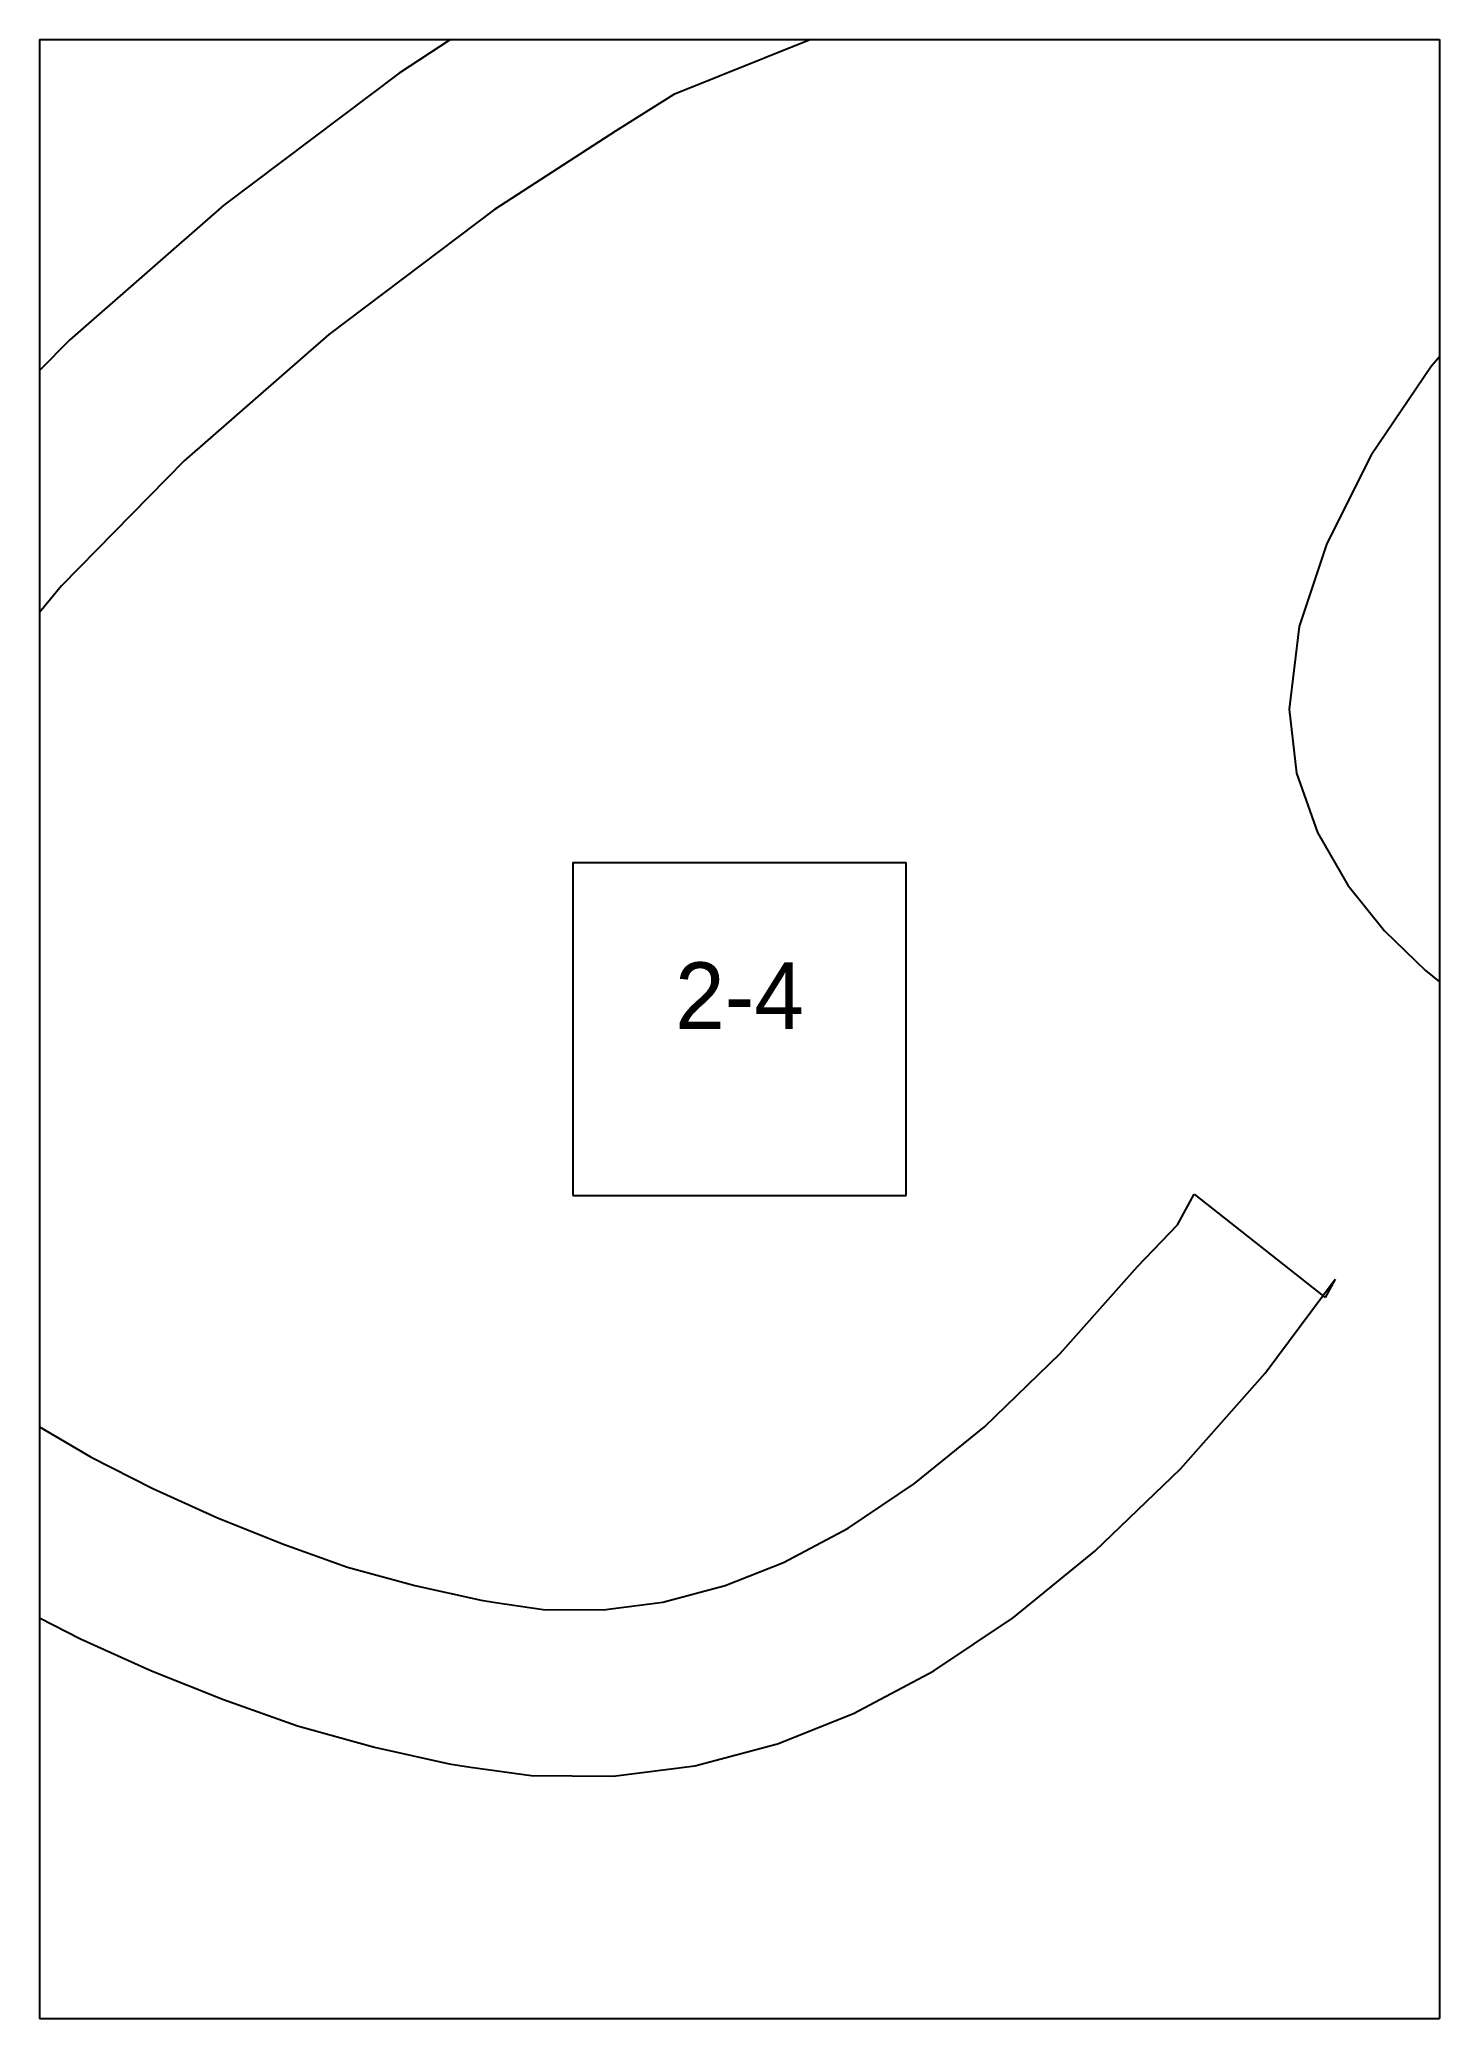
# Paper-space layout 'Plan 2-4' of a CAD drawing. Header units: metres, sheet in millimetres. Extents: x 0 to 210, y 0 to 297.
# The model-space entities are those that its viewports show. They can reach past a viewport. Long polylines and large blocks are cut down to what shows.
import ezdxf
from ezdxf.enums import TextEntityAlignment as Align

# ---------------------------------------------------------------- set-up
doc = ezdxf.new("R2010")
doc.units = ezdxf.units.M
for name, color, linetype in [('default', 7, 'Continuous'), ('TEXTLAYER', 7, 'Continuous'), ('VIEWPORTS', 7, 'Continuous')]:
    doc.layers.add(name, color=color, linetype=linetype)

msp = doc.modelspace()

# ---------------------------------------------------------------- linework, layer by layer
at = {"color": 9}
for p, q in [((630, 0), (630, -297)), ((630, 0), (630, -297)), ((840, 0), (840, -297)), ((840, 0), (840, -297)), ((420, -297), (630, -297)), ((420, -297), (630, -297)), ((630, -297), (840, -297)), ((630, -297), (630, -594)), ((630, -297), (840, -297)), ((630, -297), (630, -594)), ((840, -297), (1050, -297)), ((840, -297), (840, -594)), ((840, -297), (1050, -297)), ((840, -297), (840, -594)), ((710, -420.5), (760, -420.5)), ((710, -420.5), (710, -470.5)), ((760, -470.5), (760, -420.5)), ((710, -470.5), (760, -470.5)), ((420, -594), (630, -594)), ((420, -594), (630, -594)), ((630, -594), (840, -594)), ((630, -594), (630, -891)), ((630, -594), (840, -594)), ((630, -594), (630, -891)), ((840, -594), (1050, -594)), ((840, -594), (840, -891)), ((840, -594), (1050, -594)), ((840, -594), (840, -891))]:
    msp.add_line(p, q, dxfattribs=at)
at = {"layer": 'default', "color": 7, "linetype": 'Continuous'}
for p, q in [((702.99, -289.63), (683.92, -302.03)), ((753.73, -293.78), (725.16, -305.23)), ((683.92, -302.03), (657.64, -321.85)), ((725.16, -305.23), (716.38, -310.73)), ((716.38, -310.73), (698.27, -322.5)), ((657.64, -321.85), (634.54, -342.04)), ((698.27, -322.5), (673.4, -341.26)), ((850.02, -332.43), (838.77, -346.09)), ((673.4, -341.26), (651.7, -360.22)), ((634.54, -342.04), (614.68, -362.27)), ((838.77, -346.09), (829.76, -359.38)), ((651.7, -360.22), (633.27, -379)), ((829.76, -359.38), (823.11, -372.64)), ((823.11, -372.64), (818.94, -385.07)), ((633.27, -379), (618.15, -397.33)), ((818.94, -385.07), (817.46, -397.52)), ((817.46, -397.52), (818.58, -407.1)), ((818.58, -407.1), (821.7, -416)), ((821.7, -416), (826.27, -423.89)), ((826.27, -423.89), (831.78, -430.75)), ((831.78, -430.75), (837.9, -436.71)), ((837.9, -436.71), (844.41, -441.94)), ((800.72, -474.88), (803.21, -470.31)), ((803.21, -470.31), (822.85, -485.79)), ((794.69, -481.14), (800.72, -474.88)), ((783.11, -494.2), (794.69, -481.14)), ((813.86, -497.18), (824.34, -483.06)), ((824.34, -483.06), (822.85, -485.79)), ((771.74, -505.19), (783.11, -494.2)), ((620.47, -498.87), (628.83, -504.54)), ((801.16, -511.5), (813.86, -497.18)), ((628.83, -504.54), (637.74, -509.75)), ((761.25, -513.73), (771.74, -505.19)), ((637.74, -509.75), (646.99, -514.49)), ((751.32, -520.4), (761.25, -513.73)), ((788.33, -523.89), (801.16, -511.5)), ((646.99, -514.49), (656.58, -518.82)), ((656.58, -518.82), (666.42, -522.77)), ((741.62, -525.56), (751.32, -520.4)), ((666.42, -522.77), (676.17, -526.26)), ((732.87, -529.04), (741.62, -525.56)), ((776.12, -533.83), (788.33, -523.89)), ((676.17, -526.26), (686.28, -529.01)), ((686.28, -529.01), (696.23, -531.24)), ((696.23, -531.24), (698.4, -531.6)), ((698.4, -531.6), (705.55, -532.61)), ((714.55, -532.69), (723.5, -531.54)), ((723.5, -531.54), (732.87, -529.04)), ((625.71, -531.67), (636.13, -537.01)), ((705.55, -532.61), (714.55, -532.69)), ((764.17, -541.84), (776.12, -533.83)), ((636.13, -537.01), (646.77, -541.82)), ((646.77, -541.82), (657.57, -546.15)), ((752.12, -548.25), (764.17, -541.84)), ((657.57, -546.15), (668.67, -550.11)), ((740.72, -552.78), (752.12, -548.25)), ((668.67, -550.11), (680.25, -553.27)), ((680.25, -553.27), (691.43, -555.77)), ((728.3, -556.08), (740.72, -552.78)), ((691.43, -555.77), (694.65, -556.31)), ((694.65, -556.31), (703.75, -557.54)), ((703.75, -557.54), (716.03, -557.64)), ((716.03, -557.64), (728.3, -556.08))]:
    msp.add_line(p, q, dxfattribs=at)

# ---------------------------------------------------------------- texts
at = {"layer": 'TEXTLAYER', "color": 1}
msp.add_text('2-4', height=10, dxfattribs=at).set_placement((735, -445.5), align=Align.CENTER)

psp = doc.layouts.new('Plan 2-4')

# ---------------------------------------------------------------- viewports
at = {"layer": 'VIEWPORTS'}
psp.add_viewport(center=(105, 148.5), size=(210, 297), view_center_point=(735, -445.5), view_height=297, dxfattribs=at)

doc.saveas('drawing.dxf')
